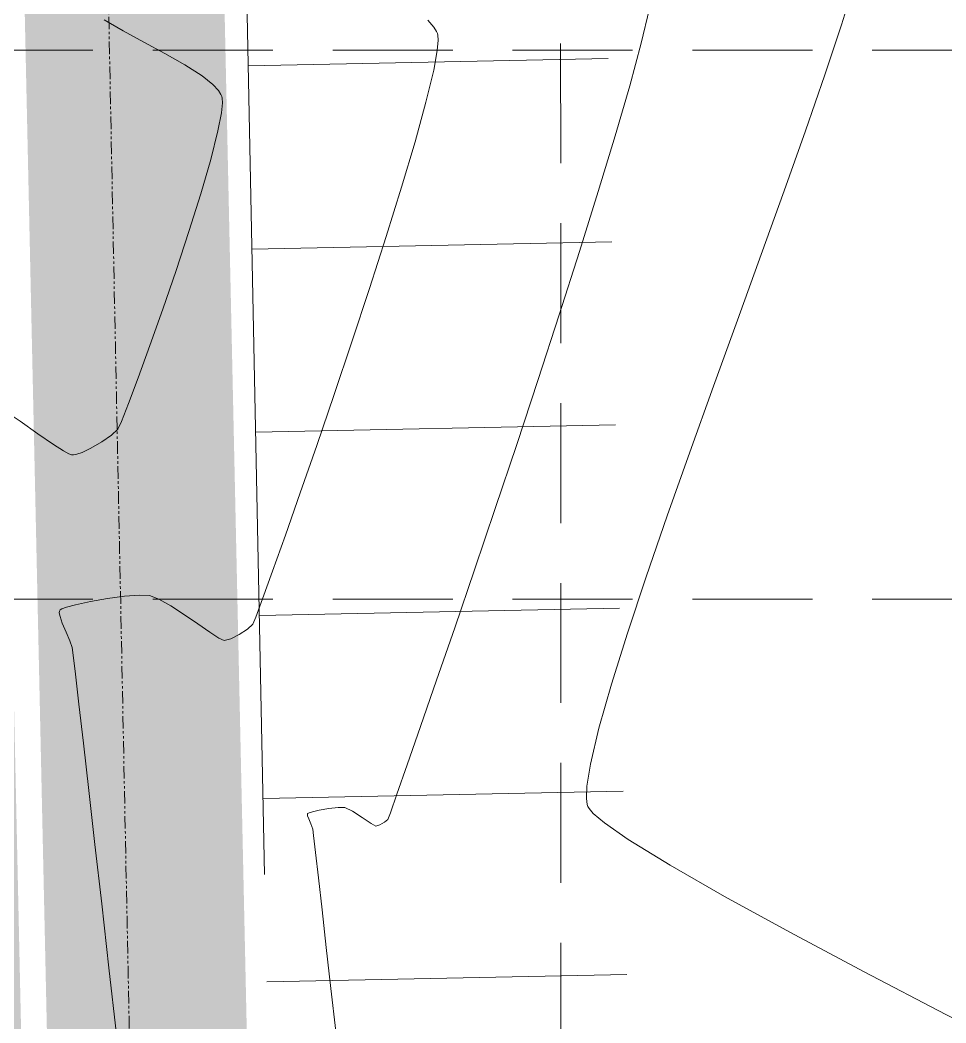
# Model space of a CAD drawing. Extents: x 2140663 to 2528301, y 336313 to 7007653.
# Drawn here: x 2527339.3 to 2527385.6, y 7006862 to 7006912.2 of the extents above; entities that cross this region are included whole.
import ezdxf

# ---------------------------------------------------------------- set-up
doc = ezdxf.new("R2010")
doc.units = 0
doc.header["$MEASUREMENT"] = 0
doc.linetypes.add('HIDDEN', pattern=[0.375, 0.25, -0.125])
doc.linetypes.add('PHANTOM2', pattern=[1.25, 0.625, -0.125, 0.125, -0.125, 0.125, -0.125])
for name, color, linetype in [('1 EXISTING CONTOURS', 43, 'Continuous'), ('1 SILT FENCE', 200, 'Continuous'), ('GRID', 254, 'HIDDEN'), ('LIMITS OF DISTURBANCE', 1, 'HIDDEN'), ('xdrc002ar$0$xdrc002ar$0$C-PKNG-FACE-N', 1, 'Continuous'), ('xdrc002ar$0$xdrc002ar$0$C-PKNG-STRP-N', 6, 'Continuous'), ('xdrc002pt$0$v-prop-line', 3, 'PHANTOM2')]:
    doc.layers.add(name, color=color, linetype=linetype)

msp = doc.modelspace()

# ---------------------------------------------------------------- linework, layer by layer
at = {"layer": '1 EXISTING CONTOURS', "color": 43, "lineweight": 0, "extrusion": (0.954975753951791, -0.2966838542357985, 0), "elevation": 334749.370643772}
msp.add_lwpolyline([(7441266.232650003, 603.0000000000007), (7441263.978294715, 603.0000000000007)], dxfattribs=at)
at = {"layer": '1 EXISTING CONTOURS', "color": 43, "lineweight": 0, "extrusion": (0.9732976243830135, -0.2295468021349511, 0), "elevation": 851469.5705013962}
msp.add_lwpolyline([(7399961.418120935, 602), (7399959.647456888, 602)], dxfattribs=at)
at = {"layer": '1 EXISTING CONTOURS', "color": 43, "lineweight": 0, "extrusion": (-0.5028424459760552, -0.8643780854029203, 0), "elevation": -7327476.93109059}
msp.add_lwpolyline([(-1338792.524595182, 600.0000000000007), (-1338791.42909959, 600.0000000000007)], dxfattribs=at)
at = {"layer": '1 EXISTING CONTOURS', "color": 43, "lineweight": 0, "extrusion": (0.7530452479400574, 0.6579687337213657, 0), "elevation": 6513545.348152259}
msp.add_lwpolyline([(3613598.259193853, 601), (3613597.786401478, 601)], dxfattribs=at)
at = {"layer": '1 EXISTING CONTOURS', "color": 43, "lineweight": 0}
for points, elevation in [([(2527360.011971216, 7006911.825776778), (2527360.145292975, 7006911.609329085)], 601), ([(2527360.188135469, 7006911.507861012), (2527360.209269186, 7006911.421740511)], 601), ([(2527345.492339768, 7006911.073752904), (2527346.550727973, 7006910.505615081)], 600), ([(2527370.383204842, 7006911.028376135), (2527369.80538692, 7006908.883245359)], 602), ([(2527379.575991123, 7006909.44028892), (2527378.607299173, 7006906.647753047)], 603), ([(2527369.80538692, 7006908.883245359), (2527369.081390432, 7006906.384149154)], 602), ([(2527349.347216904, 7006908.451560173), (2527349.388574579, 7006908.353568475)], 600), ([(2527349.409208377, 7006908.269664781), (2527349.422264777, 7006908.038431746)], 600), ([(2527349.422264777, 7006908.038431746), (2527349.375872089, 7006907.544533704)], 600), ([(2527349.203599539, 7006906.643756222), (2527348.838109375, 7006905.197552975)], 600), ([(2527348.341180823, 7006903.48510305), (2527347.750736412, 7006901.60237)], 600), ([(2527347.750736412, 7006901.60237), (2527347.104698672, 7006899.645317379)], 600), ([(2527347.104698672, 7006899.645317379), (2527346.440990134, 7006897.709908737)], 600), ([(2527345.797533328, 7006895.892107627), (2527345.212250784, 7006894.287877602)], 600), ([(2527365.227400503, 7006894.203754702), (2527364.150347451, 7006890.951564846)], 602), ([(2527340.195385906, 7006891.485234008), (2527339.298337241, 7006892.110144076)], 600), ([(2527341.871168376, 7006890.430817791), (2527341.7460542, 7006890.478500433)], 600), ([(2527341.91515414, 7006890.424280096), (2527341.871168376, 7006890.430817791)], 600), ([(2527341.979507901, 7006890.427681349), (2527341.91515414, 7006890.424280096)], 600), ([(2527342.131915041, 7006890.457896401), (2527341.979507901, 7006890.427681349)], 600), ([(2527342.408120569, 7006890.554016366), (2527342.131915041, 7006890.457896401)], 600), ([(2527372.817880326, 7006890.569768486), (2527371.685416403, 7006887.372901787)], 603), ([(2527371.685416403, 7006887.372901787), (2527370.632962985, 7006884.329542246)], 603), ([(2527352.575606965, 7006886.403434154), (2527351.935435856, 7006884.608437573)], 601), ([(2527362.036298256, 7006884.673151276), (2527361.049680283, 7006881.782492028)], 602), ([(2527370.632962985, 7006884.329542246), (2527369.69117888, 7006881.502802896)], 603), ([(2527345.253469143, 7006883.416040579), (2527344.520021816, 7006883.360782136)], 601), ([(2527345.775773518, 7006883.390437641), (2527345.253469143, 7006883.416040579)], 601), ([(2527341.282393388, 7006882.649762375), (2527341.268868907, 7006882.616329034)], 601), ([(2527341.30278574, 7006882.671481212), (2527341.282393388, 7006882.649762375)], 601), ([(2527341.388935166, 7006882.720512573), (2527341.30278574, 7006882.671481212)], 601), ([(2527341.268868907, 7006882.616329034), (2527341.263383112, 7006882.524706151)], 601), ([(2527341.263383112, 7006882.524706151), (2527341.300951314, 7006882.335300631)], 601), ([(2527341.300951314, 7006882.335300631), (2527341.413818923, 7006882.013521072)], 601), ([(2527341.413818923, 7006882.013521072), (2527341.607128377, 7006881.559535667)], 601), ([(2527349.251858132, 7006881.254093273), (2527348.78883769, 7006881.55551655)], 601), ([(2527349.51133231, 7006881.137004534), (2527349.251858132, 7006881.254093273)], 601), ([(2527349.838247824, 7006881.225441323), (2527349.51133231, 7006881.137004534)], 601), ([(2527350.265741839, 7006881.443775116), (2527349.838247824, 7006881.225441323)], 601), ([(2527341.910981369, 7006880.793139452), (2527341.960115486, 7006880.414906253)], 601), ([(2527368.26225385, 7006876.751636921), (2527367.836430543, 7006874.953436369)], 603), ([(2527367.662279552, 7006873.849578585), (2527367.639097134, 7006873.238134444)], 603), ([(2527367.639097134, 7006873.238134444), (2527367.678478781, 7006872.941149626)], 603), ([(2527354.75555215, 7006872.737282377), (2527354.265029281, 7006872.650389896)], 602), ([(2527355.224766872, 7006872.790918408), (2527354.75555215, 7006872.737282377)], 602), ([(2527355.555518532, 7006872.78595036), (2527355.224766872, 7006872.790918408)], 602), ([(2527367.678478781, 7006872.941149626), (2527367.715356394, 7006872.827365314)], 603), ([(2527353.688678745, 7006872.478226104), (2527353.681028337, 7006872.453102969)], 602), ([(2527353.681028337, 7006872.453102969), (2527353.688948763, 7006872.37632148)], 602), ([(2527353.702350061, 7006872.491086811), (2527353.688678745, 7006872.478226104)], 602), ([(2527353.765562527, 7006872.521131474), (2527353.702350061, 7006872.491086811)], 602), ([(2527353.93599722, 7006872.573964874), (2527353.765562527, 7006872.521131474)], 602), ([(2527353.949834716, 7006871.706865248), (2527353.990149035, 7006871.381364871)], 602), ([(2527357.538000838, 7006872.051337625), (2527357.300348201, 7006871.91234145)], 602), ([(2527368.549076593, 7006872.010137179), (2527369.729453416, 7006871.192640353)], 603), ([(2527343.048399172, 7006870.939823381), (2527343.386554936, 7006867.962720146)], 601), ([(2527371.833205505, 7006869.898332473), (2527374.557941142, 7006868.336914293)], 603), ([(2527343.386554936, 7006867.962720146), (2527343.748869178, 7006864.769820265)], 601), ([(2527354.413075056, 7006867.659609195), (2527354.62430446, 7006865.785169256)], 602)]:
    msp.add_lwpolyline(points, dxfattribs=dict(at, elevation=elevation))
at = {"layer": '1 EXISTING CONTOURS', "color": 43, "lineweight": 0, "extrusion": (0.9487582631767082, -0.3160027817186367, 0), "elevation": 183669.3825237486}
msp.add_lwpolyline([(7446524.846781633, 603.0000000000007), (7446522.20727706, 603.0000000000007)], dxfattribs=at)
at = {"layer": '1 EXISTING CONTOURS', "color": 43, "lineweight": 0, "extrusion": (-0.4758748740493891, -0.8795129926547294, 0), "elevation": -7365369.545588458}
msp.add_lwpolyline([(-1111580.911680906, 600), (-1111579.727257243, 600)], dxfattribs=at)
at = {"layer": '1 EXISTING CONTOURS', "color": 43, "lineweight": 0, "extrusion": (0.9212481998234384, 0.3889752618381715, 0), "elevation": 5053841.262072361}
msp.add_lwpolyline([(5472024.132141675, 601), (5472024.021999727, 601)], dxfattribs=at)
at = {"layer": '1 EXISTING CONTOURS', "color": 43, "lineweight": 0, "extrusion": (0.9983397418893063, 0.05759999795480338, 0), "elevation": 2926762.222544845}
msp.add_lwpolyline([(6849702.1973367, 601), (6849701.95592315, 601)], dxfattribs=at)
at = {"layer": '1 EXISTING CONTOURS', "color": 43, "lineweight": 0, "extrusion": (0.9960818827960607, -0.08843575501715947, 0), "elevation": 1897796.248997797}
msp.add_lwpolyline([(7202966.291020871, 601.0000000000007), (7202965.764715516, 601.0000000000007)], dxfattribs=at)
at = {"layer": '1 EXISTING CONTOURS', "color": 43, "lineweight": 0, "extrusion": (-0.49263635099831, -0.8702352703005493, 0), "elevation": -7342723.440284493}
msp.add_lwpolyline([(-1252472.714542019, 600), (-1252471.568944924, 600)], dxfattribs=at)
at = {"layer": '1 EXISTING CONTOURS', "color": 43, "lineweight": 0, "extrusion": (0.9837920905653594, -0.1793129179424617, 0), "elevation": 1229967.356202479}
msp.add_lwpolyline([(7346531.611110794, 601.0000000000003), (7346530.618047301, 601.0000000000003)], dxfattribs=at)
at = {"layer": '1 EXISTING CONTOURS', "color": 43, "lineweight": 0, "extrusion": (-0.5415530782418935, -0.8406665590153624, 0), "elevation": -7259167.713869265}
msp.add_lwpolyline([(-1669957.081315806, 600), (-1669956.061448457, 600)], dxfattribs=at)
at = {"layer": '1 EXISTING CONTOURS', "color": 43, "lineweight": 0, "extrusion": (0.6258432905021862, 0.7799488289198186, 0), "elevation": 7046754.814303816}
msp.add_lwpolyline([(2414024.799445187, 600.0000000000003), (2414024.116187204, 600.0000000000003)], dxfattribs=at)
at = {"layer": '1 EXISTING CONTOURS', "color": 43, "lineweight": 0, "extrusion": (0.9722557361151041, -0.233920464242181, 0), "elevation": 818180.6906935291}
msp.add_lwpolyline([(7403709.352520966, 601.0000000000003), (7403707.693772787, 601.0000000000003)], dxfattribs=at)
at = {"layer": '1 EXISTING CONTOURS', "color": 43, "lineweight": 0, "extrusion": (0.7367202025997448, 0.6761977100533475, 0), "elevation": 6600004.815802583}
msp.add_lwpolyline([(3453143.825245347, 600), (3453143.404972336, 600)], dxfattribs=at)
at = {"layer": '1 EXISTING CONTOURS', "color": 43, "lineweight": 0, "extrusion": (0.8480025343817137, 0.5299921713404745, 0), "elevation": 5856805.276334205}
msp.add_lwpolyline([(4602400.992854173, 600.0000000000003), (4602400.756836258, 600.0000000000003)], dxfattribs=at)
at = {"layer": '1 EXISTING CONTOURS', "color": 43, "lineweight": 0, "extrusion": (0.9710670171515394, 0.2388071359913937, 0), "elevation": 4127525.348132744}
msp.add_lwpolyline([(6200628.525218848, 600.0000000000007), (6200628.438815242, 600.0000000000007)], dxfattribs=at)
at = {"layer": '1 EXISTING CONTOURS', "color": 43, "lineweight": 0, "extrusion": (0.964063028216132, -0.2656736299047043, 0), "elevation": 574983.2590218389}
msp.add_lwpolyline([(7426553.811109076, 601.0000000000007), (7426551.761294402, 601.0000000000007)], dxfattribs=at)
at = {"layer": '1 EXISTING CONTOURS', "color": 43, "lineweight": 0, "extrusion": (0.9821988225799672, -0.1878442783864501, 0), "elevation": 1166152.089806274}
msp.add_lwpolyline([(7356924.45990883, 600), (7356923.542805833, 600)], dxfattribs=at)
at = {"layer": '1 EXISTING CONTOURS', "color": 43, "lineweight": 0, "extrusion": (0.9569326333420455, -0.2903100674194034, 0), "elevation": 384346.4856984226}
msp.add_lwpolyline([(7438858.066177213, 602.0000000000007), (7438855.155544527, 602.0000000000007)], dxfattribs=at)
at = {"layer": '1 EXISTING CONTOURS', "color": 43, "lineweight": 0, "extrusion": (0.9422470292502303, -0.3349187003872963, 0), "elevation": 34670.91631767247}
msp.add_lwpolyline([(7448703.331622293, 603.0000000000003), (7448700.128951615, 603.0000000000003)], dxfattribs=at)
at = {"layer": '1 EXISTING CONTOURS', "color": 43, "lineweight": 0, "extrusion": (0.9586270307577164, -0.2846650942786003, 0), "elevation": 428173.1341711557}
msp.add_lwpolyline([(7436460.487255638, 601), (7436458.126730313, 601)], dxfattribs=at)
at = {"layer": '1 EXISTING CONTOURS', "color": 43, "lineweight": 0, "extrusion": (0.9603814066471484, -0.2786889911109596, 0), "elevation": 474471.4919153398}
msp.add_lwpolyline([(7433645.767747299, 600), (7433643.984653715, 600)], dxfattribs=at)
at = {"layer": '1 EXISTING CONTOURS', "color": 43, "lineweight": 0, "extrusion": (0.9547678652603284, -0.2973521875928198, 0), "elevation": 329522.3971507314}
msp.add_lwpolyline([(7441482.157017867, 601.0000000000007), (7441479.566999862, 601.0000000000007)], dxfattribs=at)
at = {"layer": '1 EXISTING CONTOURS', "color": 43, "lineweight": 0, "extrusion": (0.9542865535367283, -0.298893248065247, 0), "elevation": 317517.3482903624}
msp.add_lwpolyline([(7442007.187565377, 602.0000000000003), (7442004.0399989, 602.0000000000003)], dxfattribs=at)
at = {"layer": '1 EXISTING CONTOURS', "color": 43, "lineweight": 0, "extrusion": (0.9407739786212496, -0.3390343952302551, 0), "elevation": 2109.684115272481}
msp.add_lwpolyline([(7448780.519837795, 603.0000000000007), (7448777.139892098, 603.0000000000007)], dxfattribs=at)
at = {"layer": '1 EXISTING CONTOURS', "color": 43, "lineweight": 0, "extrusion": (0.9518738287255157, -0.3064901534918009, 0), "elevation": 258179.3062120643}
msp.add_lwpolyline([(7444296.24626427, 601.0000000000007), (7444293.508340191, 601.0000000000007)], dxfattribs=at)
at = {"layer": '1 EXISTING CONTOURS', "color": 43, "lineweight": 0, "extrusion": (0.9522467990168252, -0.3053293856840677, 0), "elevation": 267264.762913635}
msp.add_lwpolyline([(7443978.166567258, 602), (7443974.85408661, 602)], dxfattribs=at)
at = {"layer": '1 EXISTING CONTOURS', "color": 43, "lineweight": 0, "extrusion": (0.9401351260274575, -0.3408019143275703, 0), "elevation": -11889.76720502554}
msp.add_lwpolyline([(7448767.949398207, 603), (7448764.461910231, 603)], dxfattribs=at)
at = {"layer": '1 EXISTING CONTOURS', "color": 43, "lineweight": 0, "extrusion": (0.9496018360634453, -0.3134586941607039, 0), "elevation": 203609.3112492114}
msp.add_lwpolyline([(7445985.874338247, 601), (7445983.070278458, 601)], dxfattribs=at)
at = {"layer": '1 EXISTING CONTOURS', "color": 43, "lineweight": 0, "extrusion": (0.9426839631950513, -0.3336868974575889, 0), "elevation": 44379.00173735712}
msp.add_lwpolyline([(7448632.495573577, 600.0000000000007), (7448630.567248517, 600.0000000000007)], dxfattribs=at)
at = {"layer": '1 EXISTING CONTOURS', "color": 43, "lineweight": 0, "extrusion": (0.9506231280733463, -0.3103476572685, 0), "elevation": 227998.637391767}
msp.add_lwpolyline([(7445280.968715453, 602), (7445277.56343791, 602)], dxfattribs=at)
at = {"layer": '1 EXISTING CONTOURS', "color": 43, "lineweight": 0, "extrusion": (0.9402280929912344, -0.3405453466868498, 0), "elevation": -9857.06173025677}
msp.add_lwpolyline([(7448767.429173435, 603.0000000000007), (7448763.903920442, 603.0000000000007)], dxfattribs=at)
at = {"layer": '1 EXISTING CONTOURS', "color": 43, "lineweight": 0, "extrusion": (0.9477423072557504, -0.3190368615654733, 0), "elevation": 159823.9807795719}
msp.add_lwpolyline([(7447051.559487724, 601.0000000000007), (7447048.771164266, 601.0000000000007)], dxfattribs=at)
at = {"layer": '1 EXISTING CONTOURS', "color": 43, "lineweight": 0, "extrusion": (0.9354533162234168, -0.3534502697220817, 0), "elevation": -112375.2159230812}
msp.add_lwpolyline([(7447913.344972871, 600), (7447911.960942942, 600)], dxfattribs=at)
at = {"layer": '1 EXISTING CONTOURS', "color": 43, "lineweight": 0, "extrusion": (0.9410331391555001, -0.3383143966950643, 0), "elevation": 7809.620806645602}
msp.add_lwpolyline([(7448766.331939602, 603.0000000000007), (7448762.838692999, 603.0000000000007)], dxfattribs=at)
at = {"layer": '1 EXISTING CONTOURS', "color": 43, "lineweight": 0, "extrusion": (0.946154041842871, -0.323716742082332, 0), "elevation": 123018.4461118472}
msp.add_lwpolyline([(7447747.684155778, 601.0000000000007), (7447744.993501287, 601.0000000000007)], dxfattribs=at)
at = {"layer": '1 EXISTING CONTOURS', "color": 43, "lineweight": 0, "extrusion": (-0.5612352334196835, -0.8276563373576943, 0), "elevation": -7217730.521175412}
msp.add_lwpolyline([(-1840746.342061284, 600), (-1840747.47766777, 600)], dxfattribs=at)
at = {"layer": '1 EXISTING CONTOURS', "color": 43, "lineweight": 0, "extrusion": (0.9286611257391894, -0.3709292567873578, 0), "elevation": -252014.8146970519}
msp.add_lwpolyline([(7444495.234754597, 600), (7444494.277250104, 600)], dxfattribs=at)
at = {"layer": '1 EXISTING CONTOURS', "color": 43, "lineweight": 0, "extrusion": (0.6816948626581956, -0.7316365998399915, 0), "elevation": -3403620.88386248}
msp.add_lwpolyline([(6625659.592069868, 600), (6625659.157451019, 600)], dxfattribs=at)
at = {"layer": '1 EXISTING CONTOURS', "color": 43, "lineweight": 0, "extrusion": (0.9041340175042898, -0.427248965348721, 0), "elevation": -708629.3847727156}
msp.add_lwpolyline([(7414974.774459651, 600), (7414974.345612323, 600)], dxfattribs=at)
at = {"layer": '1 EXISTING CONTOURS', "color": 43, "lineweight": 0, "extrusion": (-0.5668165669941995, -0.8238440261244299, 0), "elevation": -7205123.98498726}
msp.add_lwpolyline([(-1889487.104860595, 600), (-1889488.0550084, 600)], dxfattribs=at)
at = {"layer": '1 EXISTING CONTOURS', "color": 43, "lineweight": 0, "extrusion": (0.5775857309271246, -0.8163300333991022, 0), "elevation": -4260178.152342835}
msp.add_lwpolyline([(6110227.205438446, 600), (6110226.61369, 600)], dxfattribs=at)
at = {"layer": '1 EXISTING CONTOURS', "color": 43, "lineweight": 0, "extrusion": (-0.5409789186325187, -0.841036152371104, 0), "elevation": -7260286.791255414}
msp.add_lwpolyline([(-1664994.565631106, 600), (-1664995.155306865, 600)], dxfattribs=at)
at = {"layer": '1 EXISTING CONTOURS', "color": 43, "lineweight": 0, "extrusion": (0.4285284715155919, -0.9035282779750231, 0), "elevation": -5247885.57708142}
msp.add_lwpolyline([(5286177.902861279, 600), (5286177.433052098, 600)], dxfattribs=at)
at = {"layer": '1 EXISTING CONTOURS', "color": 43, "lineweight": 0, "extrusion": (0.5055219564966132, -0.8628137409081037, 0), "elevation": -4768014.331274976}
msp.add_lwpolyline([(5722763.886191812, 600), (5722763.247557469, 600)], dxfattribs=at)
at = {"layer": '1 EXISTING CONTOURS', "color": 43, "lineweight": 0, "extrusion": (0.944727510062491, -0.3278565718894869, 0), "elevation": 90405.7593100234}
msp.add_lwpolyline([(7448212.256977566, 601.0000000000007), (7448209.745962645, 601.0000000000007)], dxfattribs=at)
at = {"layer": '1 EXISTING CONTOURS', "color": 43, "lineweight": 0, "extrusion": (0.9481833654901681, -0.317723630546641, 0), "elevation": 170149.8139200541}
msp.add_lwpolyline([(7446820.757639182, 602.0000000000007), (7446817.383332056, 602.0000000000007)], dxfattribs=at)
at = {"layer": '1 EXISTING CONTOURS', "color": 43, "lineweight": 0, "extrusion": (-0.4809186254941866, -0.8767652340580017, 0), "elevation": -7358843.689067679}
msp.add_lwpolyline([(-1153858.760384962, 600.0000000000007), (-1153859.070566136, 600.0000000000007)], dxfattribs=at)
at = {"layer": '1 EXISTING CONTOURS', "color": 43, "lineweight": 0, "extrusion": (0.9433556901628297, -0.3317831247025856, 0), "elevation": 59425.76787906792}
msp.add_lwpolyline([(7448521.343144644, 601.0000000000007), (7448519.093764181, 601.0000000000007)], dxfattribs=at)
at = {"layer": '1 EXISTING CONTOURS', "color": 43, "lineweight": 0, "extrusion": (0.947230415717884, -0.3205534893569633, 0), "elevation": 147912.8608119278}
msp.add_lwpolyline([(7447292.25191814, 602), (7447289.001440082, 602)], dxfattribs=at)
at = {"layer": '1 EXISTING CONTOURS', "color": 43, "lineweight": 0, "extrusion": (0.9400290350602201, -0.3410944344954216, 0), "elevation": -14225.14196434012}
msp.add_lwpolyline([(7448740.656436282, 601.0000000000003), (7448739.176357495, 601.0000000000003)], dxfattribs=at)
at = {"layer": '1 EXISTING CONTOURS', "color": 43, "lineweight": 0, "extrusion": (0.1746085951774519, -0.9846379225330277, 0), "elevation": -6457947.034475153}
msp.add_lwpolyline([(3711980.46913879, 601), (3711979.608477078, 601)], dxfattribs=at)
at = {"layer": '1 EXISTING CONTOURS', "color": 43, "lineweight": 0, "extrusion": (0.1340629494536314, -0.9909728177825027, 0), "elevation": -6604807.687268011}
msp.add_lwpolyline([(3443893.170337213, 601.0000000000007), (3443892.32084275, 601.0000000000007)], dxfattribs=at)
at = {"layer": '1 EXISTING CONTOURS', "color": 43, "lineweight": 0, "extrusion": (-0.3542756178363192, -0.9351410517171698, 0), "elevation": -7447801.289191599}
msp.add_lwpolyline([(-118942.651385162, 601), (-118943.1554445433, 601)], dxfattribs=at)
at = {"layer": '1 EXISTING CONTOURS', "color": 43, "lineweight": 0, "extrusion": (-0.4929997621910925, -0.8700294446049089, 0), "elevation": -7342175.808042126}
msp.add_lwpolyline([(-1255525.410871351, 601), (-1255526.105424937, 601)], dxfattribs=at)
at = {"layer": '1 EXISTING CONTOURS', "color": 43, "lineweight": 0, "extrusion": (0.9367560474421164, -0.3499830104171111, 0), "elevation": -84778.3453530441}
msp.add_lwpolyline([(7448270.289417945, 601.0000000000007), (7448269.316990564, 601.0000000000007)], dxfattribs=at)
at = {"layer": '1 EXISTING CONTOURS', "color": 43, "lineweight": 0, "extrusion": (0.3457564644832672, -0.9383242868369289, 0), "elevation": -5700883.608494507}
msp.add_lwpolyline([(4794141.048301406, 601), (4794140.802859368, 601)], dxfattribs=at)
at = {"layer": '1 EXISTING CONTOURS', "color": 43, "lineweight": 0, "extrusion": (0.2650912778476268, -0.9642233218550111, 0), "elevation": -6086223.595046499}
msp.add_lwpolyline([(4294385.726510755, 601), (4294385.248171048, 601)], dxfattribs=at)
at = {"layer": '1 EXISTING CONTOURS', "color": 43, "lineweight": 0, "extrusion": (0.2140846297242502, -0.9768151162404433, 0), "elevation": -6303364.07239701}
msp.add_lwpolyline([(3968812.654264572, 601), (3968811.886166259, 601)], dxfattribs=at)
at = {"layer": '1 EXISTING CONTOURS', "color": 43, "lineweight": 0, "extrusion": (-0.5460257778783728, -0.8377683748461253, 0), "elevation": -7250141.404789987}
msp.add_lwpolyline([(-1708606.605273416, 601), (-1708607.404903955, 601)], dxfattribs=at)
at = {"layer": '1 EXISTING CONTOURS', "color": 43, "lineweight": 0, "extrusion": (0.5680133469921341, 0.8230193422021099, 0), "elevation": 7202366.89535511}
msp.add_lwpolyline([(1899946.036199807, 601.0000000000007), (1899946.848132052, 601.0000000000007)], dxfattribs=at)
at = {"layer": '1 EXISTING CONTOURS', "color": 43, "lineweight": 0, "extrusion": (0.923814554219366, -0.3828402661848339, 0), "elevation": -347712.9664280289}
msp.add_lwpolyline([(7440631.61829973, 601.0000000000003), (7440631.235293042, 601.0000000000003)], dxfattribs=at)
at = {"layer": '1 EXISTING CONTOURS', "color": 43, "lineweight": 0, "extrusion": (-0.570359189446287, -0.8213953950529393, 0), "elevation": -7196916.850032192}
msp.add_lwpolyline([(-1920486.627706656, 601.0000000000003), (-1920487.357287522, 601.0000000000003)], dxfattribs=at)
at = {"layer": '1 EXISTING CONTOURS', "color": 43, "lineweight": 0, "extrusion": (0.5498010624789286, -0.8352956313168658, 0), "elevation": -4463277.597779304}
msp.add_lwpolyline([(5963475.987117061, 601.0000000000007), (5963475.498233125, 601.0000000000007)], dxfattribs=at)
at = {"layer": '1 EXISTING CONTOURS', "color": 43, "lineweight": 0, "extrusion": (0.6647162338095475, -0.7470959299246992, 0), "elevation": -3554841.787313653}
msp.add_lwpolyline([(6545761.785599085, 601), (6545761.424840436, 601)], dxfattribs=at)
at = {"layer": '1 EXISTING CONTOURS', "color": 43, "lineweight": 0, "extrusion": (0.9456362347677355, -0.325226246625792, 0), "elevation": 111142.3242477728}
msp.add_lwpolyline([(7447925.454314142, 602.0000000000007), (7447922.668269699, 602.0000000000007)], dxfattribs=at)
at = {"layer": '1 EXISTING CONTOURS', "color": 43, "lineweight": 0, "extrusion": (0.9175292715579622, 0.3976682484613467, 0), "elevation": 5105324.220723288}
msp.add_lwpolyline([(5423975.423043452, 601), (5423974.949655307, 601)], dxfattribs=at)
at = {"layer": '1 EXISTING CONTOURS', "color": 43, "lineweight": 0, "extrusion": (0.9539971083492552, -0.2998158055561104, 0), "elevation": 310329.5549151418}
msp.add_lwpolyline([(7442290.072118741, 603), (7442287.402292914, 603)], dxfattribs=at)
at = {"layer": '1 EXISTING CONTOURS', "color": 43, "lineweight": 0, "extrusion": (0.9444029075102034, 0.3287904321696029, 0), "elevation": 4690624.413140409}
msp.add_lwpolyline([(5786353.106062862, 601), (5786352.754466385, 601)], dxfattribs=at)
at = {"layer": '1 EXISTING CONTOURS', "color": 43, "lineweight": 0, "extrusion": (0.9930627207643605, 0.1175858521595431, 0), "elevation": 3333719.087780981}
msp.add_lwpolyline([(6661092.070818568, 601.0000000000007), (6661091.097438929, 601.0000000000007)], dxfattribs=at)
at = {"layer": '1 EXISTING CONTOURS', "color": 43, "lineweight": 0, "extrusion": (0.9933590970680914, 0.1150552227066043, 0), "elevation": 3316736.316578301}
msp.add_lwpolyline([(6669563.536762057, 601.0000000000007), (6669562.0338601, 601.0000000000007)], dxfattribs=at)
at = {"layer": '1 EXISTING CONTOURS', "color": 43, "lineweight": 0, "extrusion": (0.9449209275316838, -0.3272987025832255, 0), "elevation": 94813.03681586031}
msp.add_lwpolyline([(7448148.439499213, 602.0000000000007), (7448145.994080122, 602.0000000000007)], dxfattribs=at)
at = {"layer": '1 EXISTING CONTOURS', "color": 43, "lineweight": 0, "extrusion": (0.9616725823856649, -0.2742003725155869, 0), "elevation": 509212.5479315801}
msp.add_lwpolyline([(7431328.871205382, 603), (7431326.579198835, 603)], dxfattribs=at)
at = {"layer": '1 EXISTING CONTOURS', "color": 43, "lineweight": 0, "extrusion": (0.9934840865572131, 0.1139709162794615, 0), "elevation": 3309454.60499345}
msp.add_lwpolyline([(6673178.233398617, 601), (6673176.263446474, 601)], dxfattribs=at)
at = {"layer": '1 EXISTING CONTOURS', "color": 43, "lineweight": 0, "extrusion": (0.9441953399565699, -0.3293860349260387, 0), "elevation": 78353.53563423082}
msp.add_lwpolyline([(7448337.33020569, 602.0000000000007), (7448335.297693498, 602.0000000000007)], dxfattribs=at)
at = {"layer": '1 EXISTING CONTOURS', "color": 43, "lineweight": 0, "extrusion": (0.9935500914372117, 0.1133940730598757, 0), "elevation": 3305579.553019965}
msp.add_lwpolyline([(6675096.63182445, 601.0000000000007), (6675094.257297624, 601.0000000000007)], dxfattribs=at)
at = {"layer": '1 EXISTING CONTOURS', "color": 43, "lineweight": 0, "extrusion": (0.9433520267348775, -0.3317935407074692, 0), "elevation": 59353.08877365757}
msp.add_lwpolyline([(7448510.938051061, 602), (7448509.390731363, 602)], dxfattribs=at)
at = {"layer": '1 EXISTING CONTOURS', "color": 43, "lineweight": 0, "extrusion": (0.9877825803016607, -0.1558382945639277, 0), "elevation": 1404550.479874563}
msp.add_lwpolyline([(7315129.714721516, 603.0000000000007), (7315128.597210632, 603.0000000000007)], dxfattribs=at)
at = {"layer": '1 EXISTING CONTOURS', "color": 43, "lineweight": 0, "extrusion": (0.9935883657772359, 0.113058212404592, 0), "elevation": 3303322.952223506}
msp.add_lwpolyline([(6676211.275750998, 601), (6676208.559125936, 601)], dxfattribs=at)
at = {"layer": '1 EXISTING CONTOURS', "color": 43, "lineweight": 0, "extrusion": (0.9420332490484487, -0.3355195339875511, 0), "elevation": 29912.50180572644}
msp.add_lwpolyline([(7448685.801884513, 602), (7448684.812043049, 602)], dxfattribs=at)
at = {"layer": '1 EXISTING CONTOURS', "color": 43, "lineweight": 0, "extrusion": (0.226249310444022, -0.9740694274658274, 0), "elevation": -6253368.271180619}
msp.add_lwpolyline([(4047118.627460179, 602.0000000000007), (4047118.289668999, 602.0000000000007)], dxfattribs=at)
at = {"layer": '1 EXISTING CONTOURS', "color": 43, "lineweight": 0, "extrusion": (0.4200052303889383, 0.9075216837331959, 0), "elevation": 7420391.540780304}
msp.add_lwpolyline([(649292.8303793375, 602), (649293.2496324382, 602)], dxfattribs=at)
at = {"layer": '1 EXISTING CONTOURS', "color": 43, "lineweight": 0, "extrusion": (0.548135872039461, 0.8363893027672817, 0), "elevation": 7245807.746674893}
msp.add_lwpolyline([(1726864.178789568, 602), (1726864.759120414, 602)], dxfattribs=at)
at = {"layer": '1 EXISTING CONTOURS', "color": 43, "lineweight": 0, "extrusion": (0.8724298494911785, 0.4887393556046001, 0), "elevation": 5629485.545967148}
msp.add_lwpolyline([(4877780.937602996, 603), (4877780.823173702, 603)], dxfattribs=at)
at = {"layer": '1 EXISTING CONTOURS', "color": 43, "lineweight": 0, "extrusion": (0.75292841037814, 0.6581024303597787, 0), "elevation": 6514166.969684305}
msp.add_lwpolyline([(3612406.671769966, 603), (3612406.347401528, 603)], dxfattribs=at)
at = {"layer": '1 EXISTING CONTOURS', "color": 43, "lineweight": 0, "extrusion": (0.9483518333075417, 0.3172204285070946, 0), "elevation": 4619543.562042363}
msp.add_lwpolyline([(5843252.043639133, 602), (5843251.872361952, 602)], dxfattribs=at)
at = {"layer": '1 EXISTING CONTOURS', "color": 43, "lineweight": 0, "extrusion": (0.9187815255925442, 0.3947663970373332, 0), "elevation": 5088163.626342636}
msp.add_lwpolyline([(5440070.411036265, 602.0000000000003), (5440070.137446459, 602.0000000000003)], dxfattribs=at)
at = {"layer": '1 EXISTING CONTOURS', "color": 43, "lineweight": 0, "extrusion": (-0.5693805766394392, -0.8220740592828238, 0), "elevation": -7199195.604344949}
msp.add_lwpolyline([(-1911902.297564633, 602), (-1911902.833341913, 602)], dxfattribs=at)
at = {"layer": '1 EXISTING CONTOURS', "color": 43, "lineweight": 0, "extrusion": (0.6401785910661523, -0.768226120058773, 0), "elevation": -3764901.941949565}
msp.add_lwpolyline([(6427231.767255283, 602), (6427231.553025799, 602)], dxfattribs=at)
at = {"layer": '1 EXISTING CONTOURS', "color": 43, "lineweight": 0, "extrusion": (0.9371588322640361, -0.3489030282320699, 0), "elevation": -76183.33173563611}
msp.add_lwpolyline([(7448355.273944094, 602.0000000000007), (7448354.913836795, 602.0000000000007)], dxfattribs=at)
at = {"layer": '1 EXISTING CONTOURS', "color": 43, "lineweight": 0, "extrusion": (-0.6425041181331255, -0.7662822314147542, 0), "elevation": -6993086.219987356}
msp.add_lwpolyline([(-2565267.246798237, 603), (-2565266.510350987, 603)], dxfattribs=at)
at = {"layer": '1 EXISTING CONTOURS', "color": 43, "lineweight": 0, "extrusion": (0.9330762421763135, 0.3596786430775805, 0), "elevation": 4878436.03390522}
msp.add_lwpolyline([(5628910.556392596, 602), (5628910.282400043, 602)], dxfattribs=at)
at = {"layer": '1 EXISTING CONTOURS', "color": 43, "lineweight": 0, "extrusion": (-0.4869543261871576, -0.8734274349982438, 0), "elevation": -7350701.584392265}
msp.add_lwpolyline([(-1204563.524527074, 602), (-1204563.805809232, 602)], dxfattribs=at)
at = {"layer": '1 EXISTING CONTOURS', "color": 43, "lineweight": 0, "extrusion": (-0.3088193801351419, 0.9511207023574595, 0), "elevation": 5883884.019721403}
msp.add_lwpolyline([(-4567679.69127106, 602.0000000000007), (-4567679.488523163, 602.0000000000007)], dxfattribs=at)
at = {"layer": '1 EXISTING CONTOURS', "color": 43, "lineweight": 0, "extrusion": (0.9934243992937751, 0.1144900121748704, 0), "elevation": 3312951.909226746}
msp.add_lwpolyline([(6671440.20385877, 602), (6671439.359014585, 602)], dxfattribs=at)
at = {"layer": '1 EXISTING CONTOURS', "color": 43, "lineweight": 0, "extrusion": (-0.524006746446759, -0.8517141126447783, 0), "elevation": -7292209.869254847}
msp.add_lwpolyline([(-1519051.309980305, 603), (-1519048.8399589, 603)], dxfattribs=at)
at = {"layer": '1 EXISTING CONTOURS', "color": 43, "lineweight": 0, "extrusion": (0.9936188973545197, 0.1127895687552205, 0), "elevation": 3301528.687789848}
msp.add_lwpolyline([(6677099.804373061, 602.0000000000007), (6677098.527517074, 602.0000000000007)], dxfattribs=at)
at = {"layer": '1 EXISTING CONTOURS', "color": 43, "lineweight": 0, "extrusion": (0.9936877394251131, 0.1121814446163378, 0), "elevation": 3297441.629745093}
msp.add_lwpolyline([(6679117.840021539, 602), (6679116.216011759, 602)], dxfattribs=at)
at = {"layer": '1 EXISTING CONTOURS', "color": 43, "lineweight": 0, "extrusion": (-0.4810275458362706, -0.876705480846752, 0), "elevation": -7358696.655559785}
msp.add_lwpolyline([(-1154733.553004117, 603), (-1154729.83099584, 603)], dxfattribs=at)
at = {"layer": '1 EXISTING CONTOURS', "color": 43, "lineweight": 0, "extrusion": (0.4701866290505963, 0.8825670138080376, 0), "elevation": 7372368.542133652}
msp.add_lwpolyline([(1063954.665432945, 603.0000000000003), (1063950.451746861, 603.0000000000003)], dxfattribs=at)
at = {"layer": '1 EXISTING CONTOURS', "color": 43, "lineweight": 0, "extrusion": (0.99370742841829, 0.1120069047260443, 0), "elevation": 3296268.412846292}
msp.add_lwpolyline([(6679693.412039247, 602), (6679691.348300793, 602)], dxfattribs=at)
at = {"layer": '1 EXISTING CONTOURS', "color": 43, "lineweight": 0, "extrusion": (0.9936279817924073, 0.1127095106863107, 0), "elevation": 3300979.76813613}
msp.add_lwpolyline([(6677361.222657681, 601), (6677357.854599355, 601)], dxfattribs=at)
at = {"layer": '1 EXISTING CONTOURS', "color": 43, "lineweight": 0, "extrusion": (-0.4623874867624188, -0.8866779641366611, 0), "elevation": -7381462.006074778}
msp.add_lwpolyline([(-998912.9780360074, 603), (-998908.3630555179, 603)], dxfattribs=at)
at = {"layer": '1 EXISTING CONTOURS', "color": 43, "lineweight": 0, "extrusion": (0.9936848013589055, 0.1122074665444012, 0), "elevation": 3297616.535569446}
msp.add_lwpolyline([(6679025.912693532, 602.0000000000007), (6679023.75638051, 602.0000000000007)], dxfattribs=at)
at = {"layer": '1 EXISTING CONTOURS', "color": 43, "lineweight": 0, "extrusion": (-0.4564788474024112, -0.889734264752216, 0), "elevation": -7387943.673814358}
msp.add_lwpolyline([(-949782.8896406577, 603.0000000000007), (-949777.9639805923, 603.0000000000007)], dxfattribs=at)
at = {"layer": '1 SILT FENCE', "color": 200, "linetype": 'Continuous', "lineweight": 0, "const_width": 10}
msp.add_lwpolyline([(2527349.882174684, 7006666.896567727), (2527332.665792525, 7007457.699583834), (2527360.286020877, 7007457.772928173)], dxfattribs=at)
at = {"layer": 'GRID', "color": 253, "linetype": 'HIDDEN', "lineweight": 0, "ltscale": 24}
for p, q in [((2527366.415647264, 7006032.016217309), (2527366.29970966, 7007623.616497753)), ((2527228.947377252, 7006910.668716576), (2528272.331315909, 7006910.668716576)), ((2527228.947377252, 7006883.211244508), (2528272.331315909, 7006883.211244508))]:
    msp.add_line(p, q, dxfattribs=at)
at = {"layer": 'LIMITS OF DISTURBANCE', "ltscale": 70, "const_width": 6}
msp.add_lwpolyline([(2527323.279507909, 7007478.034385583), (2527323.279507909, 7007463.102355542), (2527345.362386929, 7006446.874516389, 0.3527120601780434), (2527681.725039883, 7006131.321992346), (2528205.897920626, 7006144.525554366), (2528183.386823632, 7007495.015237641)], format="xyb", close=True, dxfattribs=at)
at = {"layer": 'xdrc002ar$0$xdrc002ar$0$C-PKNG-FACE-N', "color": 7, "lineweight": 0}
msp.add_line((2527351.538789624, 7006869.434485318), (2527349.411477756, 7006974.213385783), dxfattribs=at)
at = {"layer": 'xdrc002ar$0$xdrc002ar$0$C-PKNG-STRP-N', "color": 7, "linetype": 'Continuous', "lineweight": 0}
for p, q in [((2527368.730969986, 7006910.250947443), (2527350.717523787, 7006909.885222877)), ((2527368.917022369, 7006901.087098685), (2527350.90357617, 7006900.72137412)), ((2527369.103074753, 7006891.923249929), (2527351.089628553, 7006891.557525365)), ((2527369.289127137, 7006882.759401174), (2527351.275680938, 7006882.393676609)), ((2527369.475179522, 7006873.595552418), (2527351.461733323, 7006873.229827854)), ((2527369.661231905, 7006864.431703663), (2527351.647785706, 7006864.065979098))]:
    msp.add_line(p, q, dxfattribs=at)
at = {"layer": 'xdrc002pt$0$v-prop-line', "color": 7, "lineweight": 0}
msp.add_line((2527352.351449143, 7006488.063281032), (2527332.689739998, 7007456.483707082), dxfattribs=at)

doc.saveas('drawing.dxf')
